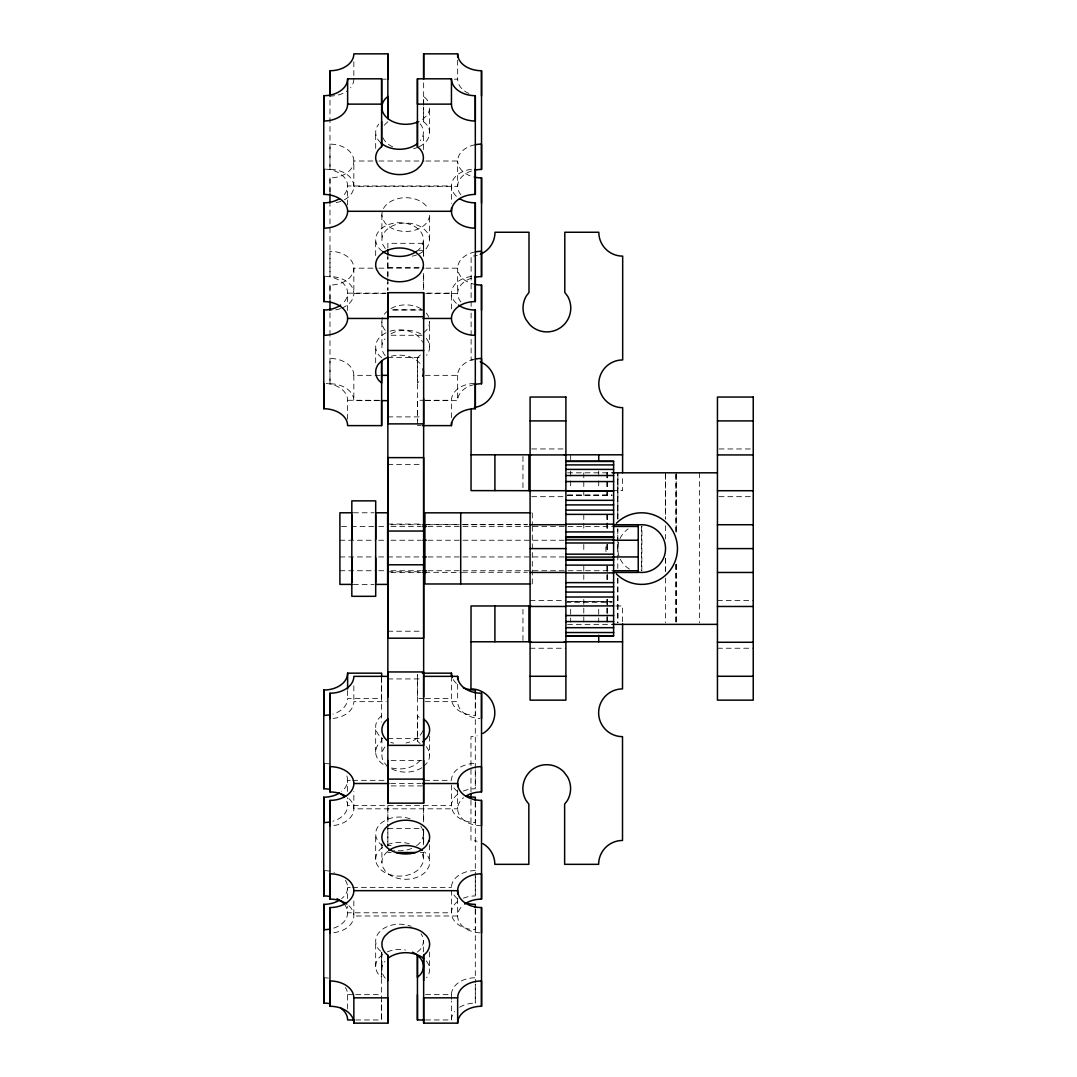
<?xml version="1.0" encoding="UTF-8"?>
<svg xmlns="http://www.w3.org/2000/svg" width="1077" height="1077" viewBox="0 0 1077 1077"><rect width="100%" height="100%" fill="white"/><g stroke="black" fill="none" stroke-linecap="round" stroke-linejoin="round"><path stroke-width="0.75" stroke-dasharray="5 3.75" d="M379.75 400.644L353.848 400.644A23.869 16.882 0 0 0 329.979 383.775L329.979 336.764M329.979 335.391L329.979 310.364M329.979 300.066L329.979 285.055A23.869 16.882 0 0 0 353.848 268.173L377.287 268.173M341.907 308.103A23.869 16.882 0 0 0 353.027 289.121A23.869 16.882 0 0 0 329.979 276.614L329.979 204.576M329.979 192.904L329.979 177.893A23.869 16.882 0 0 0 353.848 161.011L377.287 161.011M336.159 202.624A23.869 16.882 0 0 0 353.646 184.127A23.869 16.882 0 0 0 329.979 169.452L329.979 96.041A23.869 16.882 0 0 0 346.861 91.101M347.629 1008.893L347.629 994.65A23.869 16.882 0 0 0 345.394 987.515M347.629 898.568L347.629 887.488L350.981 887.488M347.629 791.407L347.629 780.327L350.981 780.327M347.629 419.29L347.629 400.294A23.869 16.882 0 0 0 325.321 383.452M347.629 310.539L347.629 293.132L386.145 293.132M347.629 204.967L347.629 185.971L451.451 185.971L451.451 203.378M375.671 966.581L375.671 941.271M375.671 859.419L375.671 834.11M375.671 752.258L375.671 726.948M375.671 362.747L375.671 346.929M375.671 255.586L375.671 239.767M375.671 148.424L375.671 132.606M355.72 1019.959L381.635 1019.959L381.635 1000.977M381.635 676.329L381.635 698.475L347.629 698.475A23.869 16.882 0 0 1 332.901 714.064M387.855 278.822L387.855 290.278L387.855 282.107M387.855 277.179L387.855 256.663L387.855 280.464M420.057 743.44L417.432 741.084L417.432 715.774L420.057 718.13M417.432 424.028L417.432 400.294L423.907 400.294M420.353 354.979L417.432 357.726L417.432 383.049L420.353 380.289M423.396 951.933L423.396 940.867M423.396 844.772L423.396 833.706M423.396 255.168L423.396 239.35M423.396 149.595L423.396 132.188M423.651 243.308L423.651 256.138L423.651 243.308L387.855 243.308L387.855 248.316M419.249 146.66A23.869 16.882 0 0 0 422.83 144.533L426.559 141.006A23.869 16.882 0 0 0 426.277 124.124L423.651 121.768L423.651 107.027M423.651 105.384L423.651 80.075M425.536 1019.959L451.451 1019.959L451.451 1000.977M475.307 870.606A23.869 16.882 0 0 0 451.451 887.488L451.451 912.798L347.629 912.798L347.629 906.471M451.451 785.066L451.451 805.636L347.629 805.636L347.629 797.734M475.307 694.786L475.307 715.357A23.869 16.882 0 0 1 451.451 698.475L451.451 677.904M451.451 417.701L451.451 400.294A23.869 16.882 0 0 1 475.307 383.425M451.451 308.964L451.451 293.132L424.648 293.132M459.569 1007.278A23.869 16.882 0 0 1 475.307 1003.091L475.307 984.095M475.307 909.109L475.307 929.68A23.869 16.882 0 0 1 453.255 919.26A23.869 16.882 0 0 1 458.439 900.87M463.379 898.191A23.869 16.882 0 0 1 475.307 895.929L475.307 876.934M475.307 801.948L475.307 822.518A23.869 16.882 0 0 1 453.255 812.098A23.869 16.882 0 0 1 458.439 793.709M463.379 791.03A23.869 16.882 0 0 1 475.307 788.768L475.307 769.772M532.307 583.801L532.307 526.101M532.307 513.002L532.307 525.441M617.794 548.88L617.794 529.036M617.794 519.114L617.794 472.816L617.794 518.885L617.902 474.459M665.532 578.08L665.424 622.721M665.532 571.456L665.532 558.236M641.811 570.77L641.946 526.37M387.855 121.728L384.947 124.488A23.869 16.882 0 0 0 382.631 128.58M387.855 310.741L384.947 313.488A23.869 16.882 0 0 0 383.224 316.18M423.651 332.766L426.559 330.02A23.869 16.882 0 0 0 429.615 321.552L429.615 346.861M381.635 715.734L378.727 718.48A23.869 16.882 0 0 0 382.86 738.822M420.353 760.322L416.611 763.849A23.869 16.882 0 0 1 387.855 766.77M423.651 766.259L426.559 763.512A23.869 16.882 0 0 0 426.277 746.63M382.456 954.599L378.727 958.126A23.869 16.882 0 0 0 379.01 974.995L381.635 977.351L381.635 952.041L381.635 1019.959M417.432 952.081L420.353 949.322A23.869 16.882 0 0 0 421.04 933.746M382.995 79.159L386.239 79.159M454.427 79.159L457.658 79.159A23.869 16.882 0 0 0 469.599 93.78M378.956 161.011L424.176 161.011M425.846 161.011L457.658 161.011A23.869 16.882 0 0 1 475.347 144.708M418.778 250.295L423.651 250.295M387.855 267.352L423.651 267.352M378.956 268.173L424.176 268.173M425.846 268.173L457.658 268.173A23.869 16.882 0 0 1 473.867 252.193M385.66 293.483L353.848 293.483L353.848 268.173A23.869 16.882 0 0 0 329.979 251.291L329.979 276.614M425.846 293.483L457.658 293.483L457.658 268.173A23.869 16.882 0 0 0 473.867 284.153M423.651 309.92L391.113 309.92L422.022 309.961M391.113 335.243L422.022 335.284M387.855 357.456L422.022 357.456M329.979 383.775L329.979 358.453A23.869 16.882 0 0 1 353.848 375.334L379.75 375.334M425.267 375.334L457.658 375.334A23.869 16.882 0 0 1 475.347 359.031M347.629 400.294L381.635 400.294M425.536 400.294L451.451 400.294M425.267 400.644L457.658 400.644A23.869 16.882 0 0 1 473.867 384.664M387.855 416.893L422.022 416.893M417.432 425.617L420.676 425.617M531.715 448.947L565.896 448.947M719.073 448.961L753.24 448.961M387.855 464.618L422.022 464.618M567.552 472.816L611.911 472.816M612.099 490.614L622.587 490.614L622.587 475.967M567.539 494.895L611.978 494.895M567.539 495.366L611.978 495.366M567.539 495.541L611.978 495.501M531.715 496.685L565.896 496.685M719.073 496.685L753.24 496.685M353.418 512.787L374.109 512.787M387.855 524.055L422.022 524.055M424.917 524.539L459.085 524.539M462.37 524.539L527.313 524.539M390.991 524.728L421.269 524.728M428 524.728L461.629 524.728M463.312 524.728L527.218 524.728M341.53 526.438L349.662 526.438M351.29 526.438L374.069 526.438M378.687 526.438L384.651 526.438M390.991 526.438L421.269 526.438M428 526.438L611.978 526.438M339.901 540.237L375.698 540.237M378.687 540.237L384.651 540.237M390.991 540.237L421.269 540.237M428 540.237L564.227 540.237M339.901 556.944L375.698 556.944M378.687 556.944L384.651 556.944M387.626 556.944L421.269 556.944M428 556.944L564.227 556.944M339.901 570.743L375.698 570.743M378.687 570.743L384.651 570.743M390.991 570.743L421.269 570.743M428 570.743L611.978 570.743M387.855 571.779L422.022 571.779M390.991 572.452L421.269 572.452M424.917 572.264L461.629 572.452M462.37 572.264L527.313 572.264M353.418 584.394L374.109 584.394M530.086 600.508L565.896 600.508M717.444 600.508L753.24 600.508M565.896 602.285L611.978 602.285M615.923 605.974L622.587 605.974L622.587 622.25M567.552 624.364L613.5 624.364M387.855 631.216L422.022 631.216M530.086 648.233L565.896 648.233M717.444 648.233L753.24 648.233M387.855 678.941L422.022 678.941M423.907 698.475L417.432 698.475L417.432 674.74L417.432 741.084M425.536 698.475L451.451 698.475M333.089 718.399A23.869 16.882 0 0 0 353.848 701.666L386.239 701.666M425.267 701.666L457.658 701.666A23.869 16.882 0 0 0 479.979 718.507M387.855 738.378L422.022 738.378M391.113 760.55L422.022 760.591M352.65 780.327L386.145 780.327M424.648 780.327L451.451 780.327A23.869 16.882 0 0 1 475.307 763.445M390.682 783.517L420.824 783.517M391.113 785.914L423.651 785.914M387.855 828.482L422.022 828.482M387.855 845.539L391.113 845.539M387.855 852.526L391.113 852.526M420.393 852.526L423.651 852.526M352.65 887.488L451.451 887.488M347.629 994.65L354.104 994.65M355.72 994.65L381.635 994.65M425.536 994.65L451.451 994.65A23.869 16.882 0 0 1 475.307 977.768M420.057 363.42L416.207 359.96A23.869 16.882 0 0 0 387.357 357.524M381.635 357.685L379.01 355.329A23.869 16.882 0 0 1 378.727 338.461L382.456 334.934A23.869 16.882 0 0 1 387.357 332.201M380.76 951.247L379.01 949.685A23.869 16.882 0 0 1 378.727 932.803L382.456 929.276A23.869 16.882 0 0 1 411.226 926.355M385.229 248.518L382.779 244.466A23.869 16.882 0 0 1 405.464 223.033A23.869 16.882 0 0 1 428.875 244.075L426.559 248.168A23.869 16.882 0 0 1 417.93 254.414M665.424 474.459L665.519 518.885M641.38 526.37L641.515 570.77M617.808 578.309L617.902 622.721M699.538 472.816L699.538 622.708M676.248 474.486L676.289 532.778M676.248 564.415L676.289 622.708M676.181 472.816L676.181 532.778M676.181 564.415L676.181 622.708M675.858 474.486L675.858 532.778M675.858 564.415L675.858 622.708M665.532 472.816L665.532 519.114M665.532 525.724L665.532 538.958M665.532 558.505L665.532 571.079M617.794 528.78L617.794 568.414M617.794 578.08L617.794 622.721M607.482 472.816L607.482 497.803M607.482 514.456L607.482 531.109M607.482 544.437L607.482 552.757M607.482 566.085L607.482 579.399M607.482 599.391L607.482 624.364M607.091 472.816L607.145 497.803M607.091 514.389L607.091 531.109M607.091 544.437L607.145 552.757M607.145 566.085L607.145 579.48M607.091 599.391L607.145 624.364M607.038 472.816L607.038 497.803M607.038 514.389L607.038 531.109M607.038 544.437L607.038 552.757M607.038 566.085L607.038 579.48M607.038 599.391L607.038 624.364M598.718 471.08L598.718 479.225M598.718 480.84L598.718 488.985M598.718 609.232L598.718 622.25M583.788 472.816L583.788 497.803M583.788 514.456L583.788 531.109M583.788 544.437L583.788 552.757M583.788 566.085L583.788 579.399M583.788 599.391L583.788 624.364M570.675 454.804L570.675 459.691M570.675 471.08L570.675 479.225M570.675 480.84L570.675 488.985M570.675 609.232L570.675 622.25M522.951 456.433L522.951 488.985M522.951 609.232L522.951 641.771M475.307 693.373L475.307 788.768M475.307 802.203L475.307 895.929M475.307 909.365L475.307 982.52M475.307 984.728L475.307 1003.091M471.12 306.366L471.12 256.124A23.869 23.869 0 0 0 477.299 255.316M471.12 313.057L471.12 359.947A23.869 23.869 0 0 1 474.243 360.149M470.959 791.905L470.959 736.641A23.869 23.869 0 0 0 477.138 735.833M470.959 800.278L470.959 840.464A23.869 23.869 0 0 1 477.138 841.272M457.658 60.177L457.658 79.159M457.658 375.334L457.658 400.644M457.658 684.258L457.658 701.666M457.658 789.845L457.658 808.827L353.848 808.827L353.848 791.42M457.658 898.581L457.658 915.988L353.848 915.988L353.848 898.581M451.451 994.65L451.451 999.389M429.615 132.538L429.615 107.229A23.869 16.882 0 0 1 426.559 115.697L422.83 119.224A23.869 16.882 0 0 1 417.93 121.943M429.615 239.7L429.615 214.39A23.869 16.882 0 0 1 428.875 218.766L426.559 222.858A23.869 16.882 0 0 1 385.229 223.208L382.779 219.156A23.869 16.882 0 0 1 398.302 198.558A23.869 16.882 0 0 1 428.081 208.628M429.615 736.062L429.615 755.044M429.615 844.799L429.615 862.206M429.615 951.96L429.615 969.367M423.651 121.768L423.651 96.459L426.277 98.815A23.869 16.882 0 0 1 428.727 102.867M423.396 852.688L423.396 859.015M417.432 357.726L417.432 420.703M381.891 214.794L381.891 240.104M381.891 321.956L381.891 347.265M381.891 738.041L381.891 755.448M381.891 843.628L381.891 862.61M381.891 952.364L381.891 969.771M381.635 678.079L381.635 722.061M381.635 737.772L381.635 741.043L378.727 743.803A23.869 16.882 0 0 0 386.522 766.205M353.848 61.766L353.848 75.996M353.848 375.334L353.848 400.644M353.848 685.847L353.848 701.666M347.629 690.572L347.629 698.475M329.979 169.452L329.979 144.13A23.869 16.882 0 0 1 353.848 161.011L353.848 186.321L457.658 186.321L457.658 161.011A23.869 16.882 0 0 0 475.347 177.315M329.979 177.893L329.979 192.123M329.979 285.055L329.979 300.873M390.143 331.204A23.869 16.882 0 0 1 416.207 334.637L420.057 338.111A23.869 16.882 0 0 1 422.507 342.149M456.379 303.404A23.869 16.882 0 0 1 453.902 285.674A23.869 16.882 0 0 1 475.307 276.264M416.611 251.345A23.869 16.882 0 0 0 420.353 247.818L422.669 243.725A23.869 16.882 0 0 0 399.244 222.683A23.869 16.882 0 0 0 376.56 244.116L379.01 248.168A23.869 16.882 0 0 0 382.86 251.628M325.321 276.291A23.869 16.882 0 0 1 345.811 286.684A23.869 16.882 0 0 1 341.705 304.266M420.057 123.788A23.869 16.882 0 0 1 420.353 140.656M380.773 142.824A23.869 16.882 0 0 1 378.727 124.138M456.379 196.243A23.869 16.882 0 0 1 453.902 178.513A23.869 16.882 0 0 1 475.307 169.102M325.321 169.129A23.869 16.882 0 0 1 345.811 179.522A23.869 16.882 0 0 1 341.705 197.104M382.456 847.437A23.869 16.882 0 0 0 376.56 863.781L379.01 867.833A23.869 16.882 0 0 0 420.353 867.483L422.669 863.391A23.869 16.882 0 0 0 420.057 850.601M387.357 844.705A23.869 16.882 0 0 1 411.226 844.503M346.821 801.275A23.869 16.882 0 0 1 332.901 821.226M344.425 904.357A23.869 16.882 0 0 1 329.939 929.101M457.375 898.622A23.869 16.882 0 0 1 452.259 891.85M416.611 845.687A23.869 16.882 0 0 0 420.353 842.16L422.669 838.081A23.869 16.882 0 0 0 420.057 825.292M411.724 848.42A23.869 16.882 0 0 1 393.643 850.265M382.86 845.983A23.869 16.882 0 0 1 379.01 842.524L376.56 838.471A23.869 16.882 0 0 1 384.785 820.647A23.869 16.882 0 0 1 411.226 819.193M456.379 683.437A23.869 16.882 0 0 1 452.878 678.927M345.394 880.353A23.869 16.882 0 0 1 341.705 898.622M325.321 870.647A23.869 16.882 0 0 1 334.328 872.357M325.321 977.808A23.869 16.882 0 0 1 328.431 978.091M422.669 730.92A23.869 16.882 0 0 1 420.353 734.999L416.611 738.526A23.869 16.882 0 0 1 405.989 742.995M393.643 743.103A23.869 16.882 0 0 1 390.668 742.416M457.375 791.46A23.869 16.882 0 0 1 452.259 784.689M346.821 775.952A23.869 16.882 0 0 1 341.705 791.46M325.321 763.485A23.869 16.882 0 0 1 329.939 764.024M451.451 1019.959A23.869 16.882 0 0 1 454.642 1011.518M387.357 951.866A23.869 16.882 0 0 1 405.437 950.035M426.277 960.953A23.869 16.882 0 0 1 426.559 977.835M385.229 978.185A23.869 16.882 0 0 1 384.947 961.303M348.908 798.555A23.869 16.882 0 0 1 351.385 816.285A23.869 16.882 0 0 1 329.979 825.709M479.979 932.83A23.869 16.882 0 0 1 459.475 922.451A23.869 16.882 0 0 1 463.595 904.855M387.626 851.436A23.869 16.882 0 0 0 382.779 866.972L385.229 871.024A23.869 16.882 0 0 0 426.559 870.674L428.875 866.581A23.869 16.882 0 0 0 424.513 851.974M348.908 905.717A23.869 16.882 0 0 1 333.089 932.722M481.527 825.709A23.869 16.882 0 0 1 459.785 815.787A23.869 16.882 0 0 1 463.595 797.694M421.713 767.793A23.869 16.882 0 0 1 390.224 768.063M388.003 766.528A23.869 16.882 0 0 1 384.947 746.98M426.277 338.447A23.869 16.882 0 0 1 426.559 355.329M385.229 355.679A23.869 16.882 0 0 1 384.947 338.811M390.991 333.803A23.869 16.882 0 0 1 421.282 334.247M460.862 301.923A23.869 16.882 0 0 1 473.867 277.503M385.229 330.37A23.869 16.882 0 0 1 382.631 317.58M390.991 308.493A23.869 16.882 0 0 1 421.282 308.937M426.277 313.138A23.869 16.882 0 0 1 428.727 317.19M416.57 254.953A23.869 16.882 0 0 1 412.208 256.151M340.534 308.614A23.869 16.882 0 0 1 331.528 310.324M353.848 79.159A23.869 16.882 0 0 1 350.644 87.6M417.93 147.253A23.869 16.882 0 0 1 413.689 148.653M392.742 146.889A23.869 16.882 0 0 1 382.779 137.304M460.862 194.762A23.869 16.882 0 0 1 473.867 170.341M629.493 569.127A23.869 23.869 0 0 1 628.174 528.901M606.001 551.707A35.797 35.797 0 0 1 606.001 545.487M387.855 824.161L387.855 846.118L387.855 824.161M387.855 805.556L387.855 822.491L387.855 805.529M423.651 829.169L423.651 844.516L423.651 829.169M423.651 805.556L423.651 822.491L423.651 805.529M423.651 273.343L423.651 290.278L423.651 273.343M611.978 601.612L567.539 601.612L611.978 601.68"/><path stroke-width="1.5" d="M329.939 1003.656A23.869 16.882 0 0 0 323.76 1003.091L323.76 977.768M339.497 900.17A23.869 16.882 0 0 1 323.76 904.357L323.76 929.68A23.869 16.882 0 0 0 329.939 929.101M329.939 896.495A23.869 16.882 0 0 0 323.76 895.929L323.76 870.606M339.497 793.009A23.869 16.882 0 0 1 323.76 797.195L323.76 822.518A23.869 16.882 0 0 0 329.939 821.939M329.939 789.333A23.869 16.882 0 0 0 323.76 788.768L323.76 763.445M381.635 676.437L381.635 673.165L347.629 673.165A23.869 16.882 0 0 1 323.76 690.034L323.76 715.357A23.869 16.882 0 0 0 329.939 714.778M381.635 400.294L381.635 425.617L347.629 425.617A23.869 16.882 0 0 0 323.76 408.735L323.76 383.425M340.642 305.074A23.869 16.882 0 0 1 323.76 310.014L323.76 335.324A23.869 16.882 0 0 0 347.629 318.455L387.814 318.455M347.629 318.455A23.869 16.882 0 0 0 323.76 301.573L323.76 276.264M339.497 198.666A23.869 16.882 0 0 1 323.76 202.853L323.76 228.162A23.869 16.882 0 0 0 347.629 211.294L451.451 211.294A23.869 16.882 0 0 0 475.307 228.162L475.307 202.853A23.869 16.882 0 0 1 459.569 198.666M347.629 211.294A23.869 16.882 0 0 0 323.76 194.412L323.76 169.102M323.76 95.691L323.76 121.001A23.869 16.882 0 0 0 347.629 104.132L381.635 104.132L381.635 78.809L347.629 78.809A23.869 16.882 0 0 1 323.76 95.691L323.76 194.412M457.658 893.843L457.658 890.679A23.869 16.882 0 0 0 481.527 907.548L481.527 1006.268A23.869 16.882 0 0 0 457.658 1023.15L423.651 1023.15L423.651 955.272L426.559 952.512A23.869 16.882 0 0 0 426.277 935.644L422.426 932.184A23.869 16.882 0 0 0 388.676 932.467L384.947 935.994A23.869 16.882 0 0 0 385.229 952.876L387.855 955.232L387.855 1023.15L353.848 1023.15A23.869 16.882 0 0 0 329.979 1006.268L329.979 907.548A23.869 16.882 0 0 0 353.848 890.679L457.658 890.679A23.869 16.882 0 0 1 481.527 873.797L481.527 899.107A23.869 16.882 0 0 0 464.658 904.061M346.861 904.061A23.869 16.882 0 0 0 329.979 899.107L329.979 800.386A23.869 16.882 0 0 0 353.848 783.517L389.012 783.517M345.717 796.145A23.869 16.882 0 0 0 329.979 791.945L329.979 693.225A23.869 16.882 0 0 0 353.848 676.356L387.855 676.356M329.979 95.745L329.979 70.732A23.869 16.882 0 0 0 353.848 53.85L387.855 53.85L387.855 79.159M347.629 688.984L347.629 673.165M347.629 104.132L347.629 78.809M351.829 582.347L351.829 514.846M375.698 582.347L375.698 514.846M381.635 360.849L381.635 383.008L379.01 380.652A23.869 16.882 0 0 1 378.727 363.77L382.456 360.243A23.869 16.882 0 0 1 387.357 357.524M451.451 208.13L451.451 211.294A23.869 16.882 0 0 1 475.307 194.412L475.307 95.691A23.869 16.882 0 0 1 451.451 78.809L417.432 78.809L417.432 146.741L420.057 149.097A23.869 16.882 0 0 1 420.353 165.966L416.611 169.493A23.869 16.882 0 0 1 385.243 171.216A23.869 16.882 0 0 1 378.727 149.447L381.635 146.701L381.635 121.378M423.651 760.55L423.651 803.159L387.855 803.159L387.855 760.55M387.855 357.147L387.855 423.88L423.651 423.88L423.651 398.853M387.855 292.675L387.855 316.719L423.651 316.719L423.651 292.675L387.855 292.675L387.855 696.981M387.855 118.457L387.855 53.85M423.907 1019.959L417.432 1019.959L417.432 994.65M417.432 955.245L417.432 977.391L420.353 974.645A23.869 16.882 0 0 0 420.057 957.763L416.207 954.303A23.869 16.882 0 0 0 412.545 952.23M417.432 146.741L417.432 121.418M417.432 78.809L417.432 104.132L451.451 104.132A23.869 16.882 0 0 0 475.307 121.001L475.307 95.691M423.651 78.433L423.651 53.85L457.658 53.85A23.869 16.882 0 0 0 481.527 70.732L481.527 96.041M451.451 104.132L451.451 78.809M460.714 583.801L460.714 513.002M422.292 425.617L451.451 425.617A23.869 16.882 0 0 1 475.307 408.735L475.307 383.425M458.439 305.074A23.869 16.882 0 0 0 475.307 310.014L475.307 335.324A23.869 16.882 0 0 1 451.451 318.455L422.978 318.455M451.451 318.455A23.869 16.882 0 0 1 475.307 301.573L475.307 276.264M475.307 194.412L475.307 169.102M481.527 899.107L481.527 800.386A23.869 16.882 0 0 1 457.658 783.517L422.494 783.517M465.789 796.145A23.869 16.882 0 0 1 481.527 791.945L481.527 693.225A23.869 16.882 0 0 1 457.658 676.356L423.651 676.356M475.347 384.341A23.869 16.882 0 0 1 481.527 383.775L481.527 285.055A23.869 16.882 0 0 1 475.347 284.476M475.347 277.179A23.869 16.882 0 0 1 481.527 276.614L481.527 177.893A23.869 16.882 0 0 1 475.347 177.315M475.347 170.018A23.869 16.882 0 0 1 481.527 169.452L481.527 70.732M613.001 572.452L638.23 572.452L638.23 540.237L638.23 524.728L613.001 524.728M565.896 490.722L471.039 490.614L471.12 409.3M530.988 605.974L471.039 605.974L470.959 688.917A23.869 23.869 0 0 1 482.886 733.45M622.587 472.709L622.681 407.671A23.869 23.869 0 0 1 598.812 383.802A23.869 23.869 0 0 1 622.681 359.947L622.681 256.124A23.869 23.869 0 0 1 598.812 232.255L564.806 232.255L564.806 292.459L567.714 296.35A23.869 23.869 0 0 1 529.817 324.702L526.088 319.721A23.869 23.869 0 0 1 526.384 295.852L528.995 292.513L528.995 232.255L494.989 232.255A23.869 23.869 0 0 1 480.261 254.307M622.587 623.879L622.506 688.917A23.869 23.869 0 0 0 598.637 712.772A23.869 23.869 0 0 0 622.506 736.641L622.506 840.464A23.869 23.869 0 0 0 598.637 864.333L564.631 864.333L564.631 804.075L567.256 800.736A23.869 23.869 0 0 0 567.539 776.867L563.809 771.886A23.869 23.869 0 0 0 525.913 800.238L528.834 804.129L528.834 864.333L494.828 864.333A23.869 23.869 0 0 0 482.886 843.654M417.432 143.403L416.611 144.183A23.869 16.882 0 0 1 380.773 142.824M422.83 741.716L426.559 738.189A23.869 16.882 0 0 0 426.277 721.321L423.651 718.965L423.651 803.159M387.855 958.557L388.676 957.776A23.869 16.882 0 0 1 422.426 957.493L423.651 958.597M387.855 350.469L423.651 350.469M381.379 375.334L387.855 375.334M381.379 400.644L387.855 400.644M530.086 420.905L565.896 420.905M717.444 420.905L753.24 420.905M471.039 454.804L530.988 454.804M564.308 454.804L622.587 454.804M530.086 454.911L565.896 454.911M717.444 454.925L753.24 454.925M565.896 461.185L613.621 461.185L613.621 635.995L565.896 635.995M565.896 461.454L613.621 461.454M565.896 464.914L613.621 464.914M565.896 469.397L613.621 469.397M612.517 472.816L717.444 472.816M565.896 475.522L613.621 475.522M565.896 481.567L613.621 481.567M717.444 490.722L753.24 490.722M565.896 500.32L613.621 500.32M565.896 504.898L613.621 504.898M565.896 510.135L613.621 510.135M351.829 512.787L339.901 512.787L339.901 584.394L351.829 584.394M375.698 512.787L387.626 512.787L387.626 584.394L375.698 584.394M530.638 512.827L424.917 512.827L424.917 583.976L530.638 583.976M565.896 514.375L613.621 514.375M565.896 524.149L613.621 524.149M422.951 524.728L426.317 524.728M530.086 524.728L565.896 524.728M717.444 524.728L753.24 524.728M422.951 526.438L426.317 526.438M613.001 526.438L638.23 526.438M565.896 531.93L613.621 531.93M565.896 536.736L613.621 536.736M565.896 537.531L613.621 537.531M565.896 539.873L613.621 539.873M422.951 540.237L426.317 540.237M613.001 540.237L638.23 540.237M565.896 542.983L613.621 542.983M530.086 548.597L565.896 548.597M717.444 548.597L753.24 548.597M565.896 554.17L613.621 554.17M422.951 556.944L426.317 556.944M613.001 556.944L638.23 556.944M565.896 557.092L613.621 557.092M565.896 559.448L613.621 559.448M565.896 560.255L613.621 560.255M565.896 565.115L613.621 565.115M422.951 570.743L426.317 570.743M613.001 570.743L638.23 570.743M422.951 572.452L426.317 572.452M530.086 572.452L565.896 572.452M717.444 572.466L753.24 572.466M565.896 572.91L613.621 572.91M565.896 582.63L613.621 582.63M565.896 586.857L613.621 586.857M565.896 592.081L613.621 592.081M565.896 597.008L613.621 597.008M565.896 606.028L613.621 605.893M530.086 606.472L565.896 606.472M717.444 606.472L753.24 606.472M565.896 615.532L613.621 615.532M565.896 621.564L613.621 621.564M612.517 624.364L717.444 624.364M565.896 627.689L613.621 627.689M565.896 632.536L613.621 632.536M565.896 635.726L613.621 635.726M471.039 641.771L530.988 641.771M564.308 641.771L622.587 641.771M530.086 642.269L565.896 642.269M717.444 642.269L753.24 642.269M422.292 673.165L451.451 673.165A23.869 16.882 0 0 0 452.259 677.527M530.086 676.275L565.896 676.275M717.444 676.275L753.24 676.275M387.855 779.115L423.651 779.115M395.986 852.526L415.52 852.526M329.979 1006.268L329.979 980.959A23.869 16.882 0 0 1 353.848 997.841L387.855 997.841L387.855 1023.15M481.527 1006.268L481.527 980.959A23.869 16.882 0 0 0 457.658 997.841L423.651 997.841L423.651 1023.15M354.104 1019.959L347.629 1019.959A23.869 16.882 0 0 0 340.642 1008.032M598.718 454.804L598.718 461.319M598.718 635.268L598.718 641.771M528.915 454.804L528.915 490.614M528.915 605.974L528.915 641.771M494.908 454.804L494.908 490.614M494.908 605.974L494.908 641.771M481.527 169.452L481.527 144.13A23.869 16.882 0 0 0 475.347 144.708M481.527 177.893L481.527 203.203M481.527 276.614L481.527 251.291A23.869 16.882 0 0 0 475.347 251.87M481.527 285.055L481.527 310.364M481.527 383.775L481.527 358.453A23.869 16.882 0 0 0 475.347 359.031M481.527 693.225L481.527 718.547M481.527 791.945L481.527 766.636A23.869 16.882 0 0 0 457.658 783.517L457.658 786.681M481.527 800.386L481.527 825.709M481.527 907.548L481.527 932.87M475.307 202.853L475.307 301.573M475.307 310.014L475.307 408.735M475.307 693.373L475.307 690.034A23.869 16.882 0 0 1 463.379 687.772M475.307 800.534L475.307 797.195A23.869 16.882 0 0 1 466.179 795.916M475.307 907.696L475.307 904.357A23.869 16.882 0 0 1 466.179 903.078M470.959 793.574L470.959 796.926M457.658 53.85L457.658 57.014M457.658 676.356L457.658 679.52M457.658 997.841L457.658 1023.15M451.451 422.453L451.451 425.617M451.451 673.165L451.451 676.329M423.651 53.85L423.651 79.159M423.651 292.675L423.651 696.981M423.651 955.272L423.651 980.582M417.432 955.353L417.432 1019.959M387.855 118.564L387.855 96.418L384.947 99.165A23.869 16.882 0 0 0 389.08 119.507A23.869 16.882 0 0 0 417.93 121.943M387.855 249.716L387.855 254.993M387.855 803.159L387.855 718.924L384.947 721.671A23.869 16.882 0 0 0 388.003 741.218M387.855 955.232L387.855 980.541M381.635 78.809L381.635 146.701M381.635 360.97L381.635 425.617M375.698 539.321L375.698 500.859L351.829 500.859L351.829 539.321M375.698 557.859L375.698 596.321L351.829 596.321L351.829 557.859M353.848 997.841L353.848 1023.15M329.979 70.732L329.979 96.041M329.979 193.712L329.979 203.203M329.979 300.873L329.979 310.364M329.979 693.225L329.979 718.547M329.979 791.945L329.979 766.636A23.869 16.882 0 0 1 353.848 783.517M329.979 800.386L329.979 825.709M329.979 899.107L329.979 873.797A23.869 16.882 0 0 1 353.848 890.679M329.979 907.548L329.979 932.87M323.76 202.853L323.76 301.573M323.76 310.014L323.76 408.735M323.76 690.034L323.76 788.768M323.76 797.195L323.76 895.929M323.76 904.357L323.76 1003.091M416.611 251.345A23.869 16.882 0 0 1 382.86 251.628M422.992 368.899A23.869 16.882 0 0 1 422.669 376.196M340.642 793.709A23.869 16.882 0 0 1 344.425 797.195M337.02 898.77A23.869 16.882 0 0 1 344.425 904.357M388.676 850.615A23.869 16.882 0 0 1 422.426 850.332M480.261 361.764A23.869 23.869 0 0 1 474.243 407.469M616.354 523.287A35.797 35.797 0 0 1 666.973 523.287A35.797 35.797 0 0 1 666.973 573.906A35.797 35.797 0 0 1 616.354 573.906M638.836 524.903A23.869 23.869 0 0 1 665.532 548.88A23.869 23.869 0 0 1 638.271 572.224M387.855 671.954L387.855 745.365L423.651 745.365L423.651 671.954L387.855 671.954M387.855 564.792L387.855 638.203L423.651 638.203L423.651 564.792L387.855 564.792M387.855 457.631L387.855 531.042L423.651 531.042L423.651 457.631L387.855 457.631M422.669 269.035L420.353 273.127A23.869 16.882 0 0 1 379.01 273.491L376.56 269.438A23.869 16.882 0 0 1 399.244 247.993A23.869 16.882 0 0 1 422.669 269.035M428.875 841.258L426.559 845.351A23.869 16.882 0 0 1 385.229 845.714L382.779 841.662A23.869 16.882 0 0 1 405.464 820.216A23.869 16.882 0 0 1 428.875 841.258M565.896 397.036L530.086 397.036L530.086 700.144L565.896 700.144L565.896 397.036M753.24 397.05L717.444 397.05L717.444 700.144L753.24 700.144L753.24 397.05M613.621 490.977L565.896 490.977L613.621 491.112"/></g></svg>
